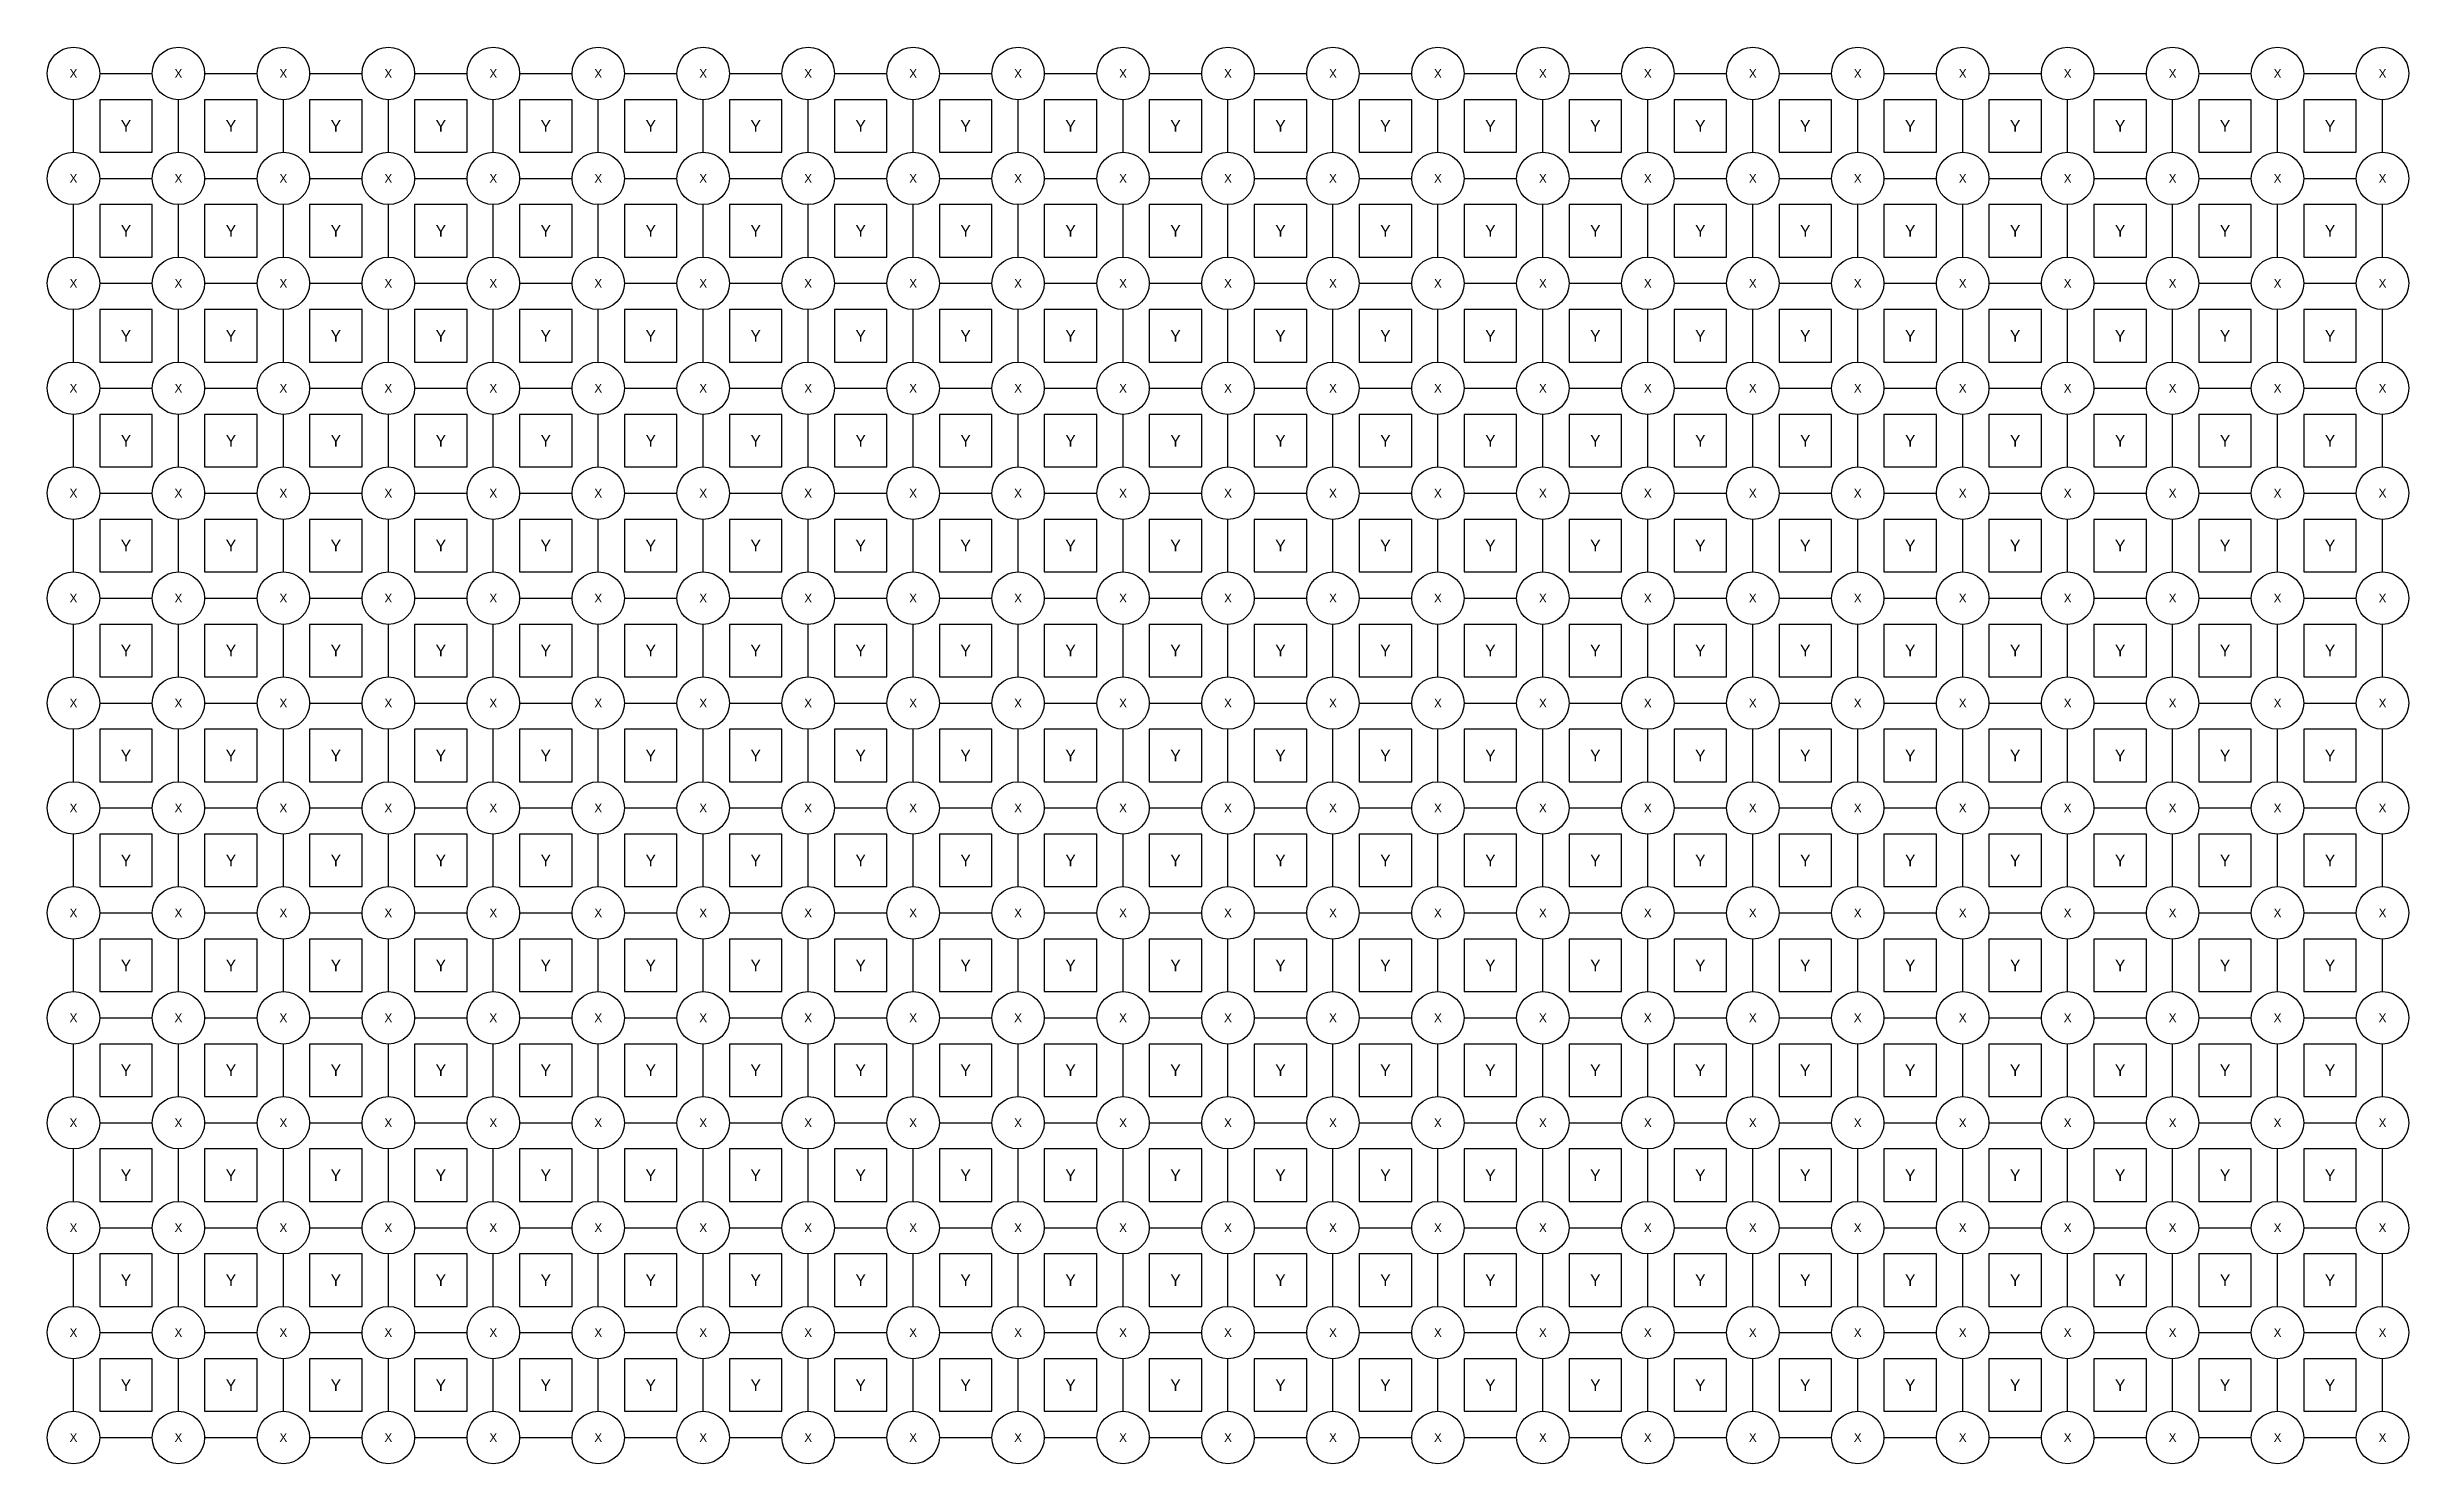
# Model space of a CAD drawing. Extents: x 54 to 1674, y 90 to 1062.
import ezdxf
from ezdxf.enums import TextEntityAlignment as Align

# ---------------------------------------------------------------- set-up
doc = ezdxf.new("R2010")
doc.units = 0
doc.header["$MEASUREMENT"] = 0
doc.layers.get('0').update_dxf_attribs({"linetype": 'CONTINUOUS'})
for name, color, linetype in [('Circles', 1, 'CONTINUOUS'), ('X Text', 2, 'CONTINUOUS'), ('Y Text', 6, 'CONTINUOUS')]:
    doc.layers.add(name, color=color, linetype=linetype)

msp = doc.modelspace()

# ---------------------------------------------------------------- linework, layer by layer
for p, q in [((90, 1044), (126, 1044)), ((162, 1044), (198, 1044)), ((234, 1044), (270, 1044)), ((306, 1044), (342, 1044)), ((378, 1044), (414, 1044)), ((450, 1044), (486, 1044)), ((522, 1044), (558, 1044)), ((594, 1044), (630, 1044)), ((666, 1044), (702, 1044)), ((738, 1044), (774, 1044)), ((810, 1044), (846, 1044)), ((882, 1044), (918, 1044)), ((954, 1044), (990, 1044)), ((1026, 1044), (1062, 1044)), ((1098, 1044), (1134, 1044)), ((1170, 1044), (1206, 1044)), ((1242, 1044), (1278, 1044)), ((1314, 1044), (1350, 1044)), ((1386, 1044), (1422, 1044)), ((1458, 1044), (1494, 1044)), ((1530, 1044), (1566, 1044)), ((1602, 1044), (1638, 1044)), ((72, 990), (72, 1026)), ((144, 990), (144, 1026)), ((216, 990), (216, 1026)), ((288, 990), (288, 1026)), ((360, 990), (360, 1026)), ((432, 990), (432, 1026)), ((504, 990), (504, 1026)), ((576, 990), (576, 1026)), ((648, 990), (648, 1026)), ((720, 990), (720, 1026)), ((792, 990), (792, 1026)), ((864, 990), (864, 1026)), ((936, 990), (936, 1026)), ((1008, 990), (1008, 1026)), ((1080, 990), (1080, 1026)), ((1152, 990), (1152, 1026)), ((1224, 990), (1224, 1026)), ((1296, 990), (1296, 1026)), ((1368, 990), (1368, 1026)), ((1440, 990), (1440, 1026)), ((1512, 990), (1512, 1026)), ((1584, 990), (1584, 1026)), ((1656, 990), (1656, 1026)), ((90, 972), (126, 972)), ((162, 972), (198, 972)), ((234, 972), (270, 972)), ((306, 972), (342, 972)), ((378, 972), (414, 972)), ((450, 972), (486, 972)), ((522, 972), (558, 972)), ((594, 972), (630, 972)), ((666, 972), (702, 972)), ((738, 972), (774, 972)), ((810, 972), (846, 972)), ((882, 972), (918, 972)), ((954, 972), (990, 972)), ((1026, 972), (1062, 972)), ((1098, 972), (1134, 972)), ((1170, 972), (1206, 972)), ((1242, 972), (1278, 972)), ((1314, 972), (1350, 972)), ((1386, 972), (1422, 972)), ((1458, 972), (1494, 972)), ((1530, 972), (1566, 972)), ((1602, 972), (1638, 972)), ((72, 918), (72, 954)), ((144, 918), (144, 954)), ((216, 918), (216, 954)), ((288, 918), (288, 954)), ((360, 918), (360, 954)), ((432, 918), (432, 954)), ((504, 918), (504, 954)), ((576, 918), (576, 954)), ((648, 918), (648, 954)), ((720, 918), (720, 954)), ((792, 918), (792, 954)), ((864, 918), (864, 954)), ((936, 918), (936, 954)), ((1008, 918), (1008, 954)), ((1080, 918), (1080, 954)), ((1152, 918), (1152, 954)), ((1224, 918), (1224, 954)), ((1296, 918), (1296, 954)), ((1368, 918), (1368, 954)), ((1440, 918), (1440, 954)), ((1512, 918), (1512, 954)), ((1584, 918), (1584, 954)), ((1656, 918), (1656, 954)), ((90, 900), (126, 900)), ((162, 900), (198, 900)), ((234, 900), (270, 900)), ((306, 900), (342, 900)), ((378, 900), (414, 900)), ((450, 900), (486, 900)), ((522, 900), (558, 900)), ((594, 900), (630, 900)), ((666, 900), (702, 900)), ((738, 900), (774, 900)), ((810, 900), (846, 900)), ((882, 900), (918, 900)), ((954, 900), (990, 900)), ((1026, 900), (1062, 900)), ((1098, 900), (1134, 900)), ((1170, 900), (1206, 900)), ((1242, 900), (1278, 900)), ((1314, 900), (1350, 900)), ((1386, 900), (1422, 900)), ((1458, 900), (1494, 900)), ((1530, 900), (1566, 900)), ((1602, 900), (1638, 900)), ((72, 846), (72, 882)), ((144, 846), (144, 882)), ((216, 846), (216, 882)), ((288, 846), (288, 882)), ((360, 846), (360, 882)), ((432, 846), (432, 882)), ((504, 846), (504, 882)), ((576, 846), (576, 882)), ((648, 846), (648, 882)), ((720, 846), (720, 882)), ((792, 846), (792, 882)), ((864, 846), (864, 882)), ((936, 846), (936, 882)), ((1008, 846), (1008, 882)), ((1080, 846), (1080, 882)), ((1152, 846), (1152, 882)), ((1224, 846), (1224, 882)), ((1296, 846), (1296, 882)), ((1368, 846), (1368, 882)), ((1440, 846), (1440, 882)), ((1512, 846), (1512, 882)), ((1584, 846), (1584, 882)), ((1656, 846), (1656, 882)), ((90, 828), (126, 828)), ((162, 828), (198, 828)), ((234, 828), (270, 828)), ((306, 828), (342, 828)), ((378, 828), (414, 828)), ((450, 828), (486, 828)), ((522, 828), (558, 828)), ((594, 828), (630, 828)), ((666, 828), (702, 828)), ((738, 828), (774, 828)), ((810, 828), (846, 828)), ((882, 828), (918, 828)), ((954, 828), (990, 828)), ((1026, 828), (1062, 828)), ((1098, 828), (1134, 828)), ((1170, 828), (1206, 828)), ((1242, 828), (1278, 828)), ((1314, 828), (1350, 828)), ((1386, 828), (1422, 828)), ((1458, 828), (1494, 828)), ((1530, 828), (1566, 828)), ((1602, 828), (1638, 828)), ((72, 774), (72, 810)), ((144, 774), (144, 810)), ((216, 774), (216, 810)), ((288, 774), (288, 810)), ((360, 774), (360, 810)), ((432, 774), (432, 810)), ((504, 774), (504, 810)), ((576, 774), (576, 810)), ((648, 774), (648, 810)), ((720, 774), (720, 810)), ((792, 774), (792, 810)), ((864, 774), (864, 810)), ((936, 774), (936, 810)), ((1008, 774), (1008, 810)), ((1080, 774), (1080, 810)), ((1152, 774), (1152, 810)), ((1224, 774), (1224, 810)), ((1296, 774), (1296, 810)), ((1368, 774), (1368, 810)), ((1440, 774), (1440, 810)), ((1512, 774), (1512, 810)), ((1584, 774), (1584, 810)), ((1656, 774), (1656, 810)), ((90, 756), (126, 756)), ((162, 756), (198, 756)), ((234, 756), (270, 756)), ((306, 756), (342, 756)), ((378, 756), (414, 756)), ((450, 756), (486, 756)), ((522, 756), (558, 756)), ((594, 756), (630, 756)), ((666, 756), (702, 756)), ((738, 756), (774, 756)), ((810, 756), (846, 756)), ((882, 756), (918, 756)), ((954, 756), (990, 756)), ((1026, 756), (1062, 756)), ((1098, 756), (1134, 756)), ((1170, 756), (1206, 756)), ((1242, 756), (1278, 756)), ((1314, 756), (1350, 756)), ((1386, 756), (1422, 756)), ((1458, 756), (1494, 756)), ((1530, 756), (1566, 756)), ((1602, 756), (1638, 756)), ((72, 702), (72, 738)), ((144, 702), (144, 738)), ((216, 702), (216, 738)), ((288, 702), (288, 738)), ((360, 702), (360, 738)), ((432, 702), (432, 738)), ((504, 702), (504, 738)), ((576, 702), (576, 738)), ((648, 702), (648, 738)), ((720, 702), (720, 738)), ((792, 702), (792, 738)), ((864, 702), (864, 738)), ((936, 702), (936, 738)), ((1008, 702), (1008, 738)), ((1080, 702), (1080, 738)), ((1152, 702), (1152, 738)), ((1224, 702), (1224, 738)), ((1296, 702), (1296, 738)), ((1368, 702), (1368, 738)), ((1440, 702), (1440, 738)), ((1512, 702), (1512, 738)), ((1584, 702), (1584, 738)), ((1656, 702), (1656, 738)), ((90, 684), (126, 684)), ((162, 684), (198, 684)), ((234, 684), (270, 684)), ((306, 684), (342, 684)), ((378, 684), (414, 684)), ((450, 684), (486, 684)), ((522, 684), (558, 684)), ((594, 684), (630, 684)), ((666, 684), (702, 684)), ((738, 684), (774, 684)), ((810, 684), (846, 684)), ((882, 684), (918, 684)), ((954, 684), (990, 684)), ((1026, 684), (1062, 684)), ((1098, 684), (1134, 684)), ((1170, 684), (1206, 684)), ((1242, 684), (1278, 684)), ((1314, 684), (1350, 684)), ((1386, 684), (1422, 684)), ((1458, 684), (1494, 684)), ((1530, 684), (1566, 684)), ((1602, 684), (1638, 684)), ((72, 630), (72, 666)), ((144, 630), (144, 666)), ((216, 630), (216, 666)), ((288, 630), (288, 666)), ((360, 630), (360, 666)), ((432, 630), (432, 666)), ((504, 630), (504, 666)), ((576, 630), (576, 666)), ((648, 630), (648, 666)), ((720, 630), (720, 666)), ((792, 630), (792, 666)), ((864, 630), (864, 666)), ((936, 630), (936, 666)), ((1008, 630), (1008, 666)), ((1080, 630), (1080, 666)), ((1152, 630), (1152, 666)), ((1224, 630), (1224, 666)), ((1296, 630), (1296, 666)), ((1368, 630), (1368, 666)), ((1440, 630), (1440, 666)), ((1512, 630), (1512, 666)), ((1584, 630), (1584, 666)), ((1656, 630), (1656, 666)), ((90, 612), (126, 612)), ((162, 612), (198, 612)), ((234, 612), (270, 612)), ((306, 612), (342, 612)), ((378, 612), (414, 612)), ((450, 612), (486, 612)), ((522, 612), (558, 612)), ((594, 612), (630, 612)), ((666, 612), (702, 612)), ((738, 612), (774, 612)), ((810, 612), (846, 612)), ((882, 612), (918, 612)), ((954, 612), (990, 612)), ((1026, 612), (1062, 612)), ((1098, 612), (1134, 612)), ((1170, 612), (1206, 612)), ((1242, 612), (1278, 612)), ((1314, 612), (1350, 612)), ((1386, 612), (1422, 612)), ((1458, 612), (1494, 612)), ((1530, 612), (1566, 612)), ((1602, 612), (1638, 612)), ((72, 558), (72, 594)), ((144, 558), (144, 594)), ((216, 558), (216, 594)), ((288, 558), (288, 594)), ((360, 558), (360, 594)), ((432, 558), (432, 594)), ((504, 558), (504, 594)), ((576, 558), (576, 594)), ((648, 558), (648, 594)), ((720, 558), (720, 594)), ((792, 558), (792, 594)), ((864, 558), (864, 594)), ((936, 558), (936, 594)), ((1008, 558), (1008, 594)), ((1080, 558), (1080, 594)), ((1152, 558), (1152, 594)), ((1224, 558), (1224, 594)), ((1296, 558), (1296, 594)), ((1368, 558), (1368, 594)), ((1440, 558), (1440, 594)), ((1512, 558), (1512, 594)), ((1584, 558), (1584, 594)), ((1656, 558), (1656, 594)), ((90, 540), (126, 540)), ((162, 540), (198, 540)), ((234, 540), (270, 540)), ((306, 540), (342, 540)), ((378, 540), (414, 540)), ((450, 540), (486, 540)), ((522, 540), (558, 540)), ((594, 540), (630, 540)), ((666, 540), (702, 540)), ((738, 540), (774, 540)), ((810, 540), (846, 540)), ((882, 540), (918, 540)), ((954, 540), (990, 540)), ((1026, 540), (1062, 540)), ((1098, 540), (1134, 540)), ((1170, 540), (1206, 540)), ((1242, 540), (1278, 540)), ((1314, 540), (1350, 540)), ((1386, 540), (1422, 540)), ((1458, 540), (1494, 540)), ((1530, 540), (1566, 540)), ((1602, 540), (1638, 540)), ((72, 486), (72, 522)), ((144, 486), (144, 522)), ((216, 486), (216, 522)), ((288, 486), (288, 522)), ((360, 486), (360, 522)), ((432, 486), (432, 522)), ((504, 486), (504, 522)), ((576, 486), (576, 522)), ((648, 486), (648, 522)), ((720, 486), (720, 522)), ((792, 486), (792, 522)), ((864, 486), (864, 522)), ((936, 486), (936, 522)), ((1008, 486), (1008, 522)), ((1080, 486), (1080, 522)), ((1152, 486), (1152, 522)), ((1224, 486), (1224, 522)), ((1296, 486), (1296, 522)), ((1368, 486), (1368, 522)), ((1440, 486), (1440, 522)), ((1512, 486), (1512, 522)), ((1584, 486), (1584, 522)), ((1656, 486), (1656, 522)), ((90, 468), (126, 468)), ((162, 468), (198, 468)), ((234, 468), (270, 468)), ((306, 468), (342, 468)), ((378, 468), (414, 468)), ((450, 468), (486, 468)), ((522, 468), (558, 468)), ((594, 468), (630, 468)), ((666, 468), (702, 468)), ((738, 468), (774, 468)), ((810, 468), (846, 468)), ((882, 468), (918, 468)), ((954, 468), (990, 468)), ((1026, 468), (1062, 468)), ((1098, 468), (1134, 468)), ((1170, 468), (1206, 468)), ((1242, 468), (1278, 468)), ((1314, 468), (1350, 468)), ((1386, 468), (1422, 468)), ((1458, 468), (1494, 468)), ((1530, 468), (1566, 468)), ((1602, 468), (1638, 468)), ((72, 414), (72, 450)), ((144, 414), (144, 450)), ((216, 414), (216, 450)), ((288, 414), (288, 450)), ((360, 414), (360, 450)), ((432, 414), (432, 450)), ((504, 414), (504, 450)), ((576, 414), (576, 450)), ((648, 414), (648, 450)), ((720, 414), (720, 450)), ((792, 414), (792, 450)), ((864, 414), (864, 450)), ((936, 414), (936, 450)), ((1008, 414), (1008, 450)), ((1080, 414), (1080, 450)), ((1152, 414), (1152, 450)), ((1224, 414), (1224, 450)), ((1296, 414), (1296, 450)), ((1368, 414), (1368, 450)), ((1440, 414), (1440, 450)), ((1512, 414), (1512, 450)), ((1584, 414), (1584, 450)), ((1656, 414), (1656, 450)), ((90, 396), (126, 396)), ((162, 396), (198, 396)), ((234, 396), (270, 396)), ((306, 396), (342, 396)), ((378, 396), (414, 396)), ((450, 396), (486, 396)), ((522, 396), (558, 396)), ((594, 396), (630, 396)), ((666, 396), (702, 396)), ((738, 396), (774, 396)), ((810, 396), (846, 396)), ((882, 396), (918, 396)), ((954, 396), (990, 396)), ((1026, 396), (1062, 396)), ((1098, 396), (1134, 396)), ((1170, 396), (1206, 396)), ((1242, 396), (1278, 396)), ((1314, 396), (1350, 396)), ((1386, 396), (1422, 396)), ((1458, 396), (1494, 396)), ((1530, 396), (1566, 396)), ((1602, 396), (1638, 396)), ((72, 342), (72, 378)), ((144, 342), (144, 378)), ((216, 342), (216, 378)), ((288, 342), (288, 378)), ((360, 342), (360, 378)), ((432, 342), (432, 378)), ((504, 342), (504, 378)), ((576, 342), (576, 378)), ((648, 342), (648, 378)), ((720, 342), (720, 378)), ((792, 342), (792, 378)), ((864, 342), (864, 378)), ((936, 342), (936, 378)), ((1008, 342), (1008, 378)), ((1080, 342), (1080, 378)), ((1152, 342), (1152, 378)), ((1224, 342), (1224, 378)), ((1296, 342), (1296, 378)), ((1368, 342), (1368, 378)), ((1440, 342), (1440, 378)), ((1512, 342), (1512, 378)), ((1584, 342), (1584, 378)), ((1656, 342), (1656, 378)), ((90, 324), (126, 324)), ((162, 324), (198, 324)), ((234, 324), (270, 324)), ((306, 324), (342, 324)), ((378, 324), (414, 324)), ((450, 324), (486, 324)), ((522, 324), (558, 324)), ((594, 324), (630, 324)), ((666, 324), (702, 324)), ((738, 324), (774, 324)), ((810, 324), (846, 324)), ((882, 324), (918, 324)), ((954, 324), (990, 324)), ((1026, 324), (1062, 324)), ((1098, 324), (1134, 324)), ((1170, 324), (1206, 324)), ((1242, 324), (1278, 324)), ((1314, 324), (1350, 324)), ((1386, 324), (1422, 324)), ((1458, 324), (1494, 324)), ((1530, 324), (1566, 324)), ((1602, 324), (1638, 324)), ((72, 270), (72, 306)), ((144, 270), (144, 306)), ((216, 270), (216, 306)), ((288, 270), (288, 306)), ((360, 270), (360, 306)), ((432, 270), (432, 306)), ((504, 270), (504, 306)), ((576, 270), (576, 306)), ((648, 270), (648, 306)), ((720, 270), (720, 306)), ((792, 270), (792, 306)), ((864, 270), (864, 306)), ((936, 270), (936, 306)), ((1008, 270), (1008, 306)), ((1080, 270), (1080, 306)), ((1152, 270), (1152, 306)), ((1224, 270), (1224, 306)), ((1296, 270), (1296, 306)), ((1368, 270), (1368, 306)), ((1440, 270), (1440, 306)), ((1512, 270), (1512, 306)), ((1584, 270), (1584, 306)), ((1656, 270), (1656, 306)), ((90, 252), (126, 252)), ((162, 252), (198, 252)), ((234, 252), (270, 252)), ((306, 252), (342, 252)), ((378, 252), (414, 252)), ((450, 252), (486, 252)), ((522, 252), (558, 252)), ((594, 252), (630, 252)), ((666, 252), (702, 252)), ((738, 252), (774, 252)), ((810, 252), (846, 252)), ((882, 252), (918, 252)), ((954, 252), (990, 252)), ((1026, 252), (1062, 252)), ((1098, 252), (1134, 252)), ((1170, 252), (1206, 252)), ((1242, 252), (1278, 252)), ((1314, 252), (1350, 252)), ((1386, 252), (1422, 252)), ((1458, 252), (1494, 252)), ((1530, 252), (1566, 252)), ((1602, 252), (1638, 252)), ((72, 198), (72, 234)), ((144, 198), (144, 234)), ((216, 198), (216, 234)), ((288, 198), (288, 234)), ((360, 198), (360, 234)), ((432, 198), (432, 234)), ((504, 198), (504, 234)), ((576, 198), (576, 234)), ((648, 198), (648, 234)), ((720, 198), (720, 234)), ((792, 198), (792, 234)), ((864, 198), (864, 234)), ((936, 198), (936, 234)), ((1008, 198), (1008, 234)), ((1080, 198), (1080, 234)), ((1152, 198), (1152, 234)), ((1224, 198), (1224, 234)), ((1296, 198), (1296, 234)), ((1368, 198), (1368, 234)), ((1440, 198), (1440, 234)), ((1512, 198), (1512, 234)), ((1584, 198), (1584, 234)), ((1656, 198), (1656, 234)), ((90, 180), (126, 180)), ((162, 180), (198, 180)), ((234, 180), (270, 180)), ((306, 180), (342, 180)), ((378, 180), (414, 180)), ((450, 180), (486, 180)), ((522, 180), (558, 180)), ((594, 180), (630, 180)), ((666, 180), (702, 180)), ((738, 180), (774, 180)), ((810, 180), (846, 180)), ((882, 180), (918, 180)), ((954, 180), (990, 180)), ((1026, 180), (1062, 180)), ((1098, 180), (1134, 180)), ((1170, 180), (1206, 180)), ((1242, 180), (1278, 180)), ((1314, 180), (1350, 180)), ((1386, 180), (1422, 180)), ((1458, 180), (1494, 180)), ((1530, 180), (1566, 180)), ((1602, 180), (1638, 180)), ((72, 126), (72, 162)), ((144, 126), (144, 162)), ((216, 126), (216, 162)), ((288, 126), (288, 162)), ((360, 126), (360, 162)), ((432, 126), (432, 162)), ((504, 126), (504, 162)), ((576, 126), (576, 162)), ((648, 126), (648, 162)), ((720, 126), (720, 162)), ((792, 126), (792, 162)), ((864, 126), (864, 162)), ((936, 126), (936, 162)), ((1008, 126), (1008, 162)), ((1080, 126), (1080, 162)), ((1152, 126), (1152, 162)), ((1224, 126), (1224, 162)), ((1296, 126), (1296, 162)), ((1368, 126), (1368, 162)), ((1440, 126), (1440, 162)), ((1512, 126), (1512, 162)), ((1584, 126), (1584, 162)), ((1656, 126), (1656, 162)), ((90, 108), (126, 108)), ((162, 108), (198, 108)), ((234, 108), (270, 108)), ((306, 108), (342, 108)), ((378, 108), (414, 108)), ((450, 108), (486, 108)), ((522, 108), (558, 108)), ((594, 108), (630, 108)), ((666, 108), (702, 108)), ((738, 108), (774, 108)), ((810, 108), (846, 108)), ((882, 108), (918, 108)), ((954, 108), (990, 108)), ((1026, 108), (1062, 108)), ((1098, 108), (1134, 108)), ((1170, 108), (1206, 108)), ((1242, 108), (1278, 108)), ((1314, 108), (1350, 108)), ((1386, 108), (1422, 108)), ((1458, 108), (1494, 108)), ((1530, 108), (1566, 108)), ((1602, 108), (1638, 108))]:
    msp.add_line(p, q)
for points in [[(90, 990), (126, 990), (126, 1026), (90, 1026)], [(162, 990), (198, 990), (198, 1026), (162, 1026)], [(234, 990), (270, 990), (270, 1026), (234, 1026)], [(306, 990), (342, 990), (342, 1026), (306, 1026)], [(378, 990), (414, 990), (414, 1026), (378, 1026)], [(450, 990), (486, 990), (486, 1026), (450, 1026)], [(522, 990), (558, 990), (558, 1026), (522, 1026)], [(594, 990), (630, 990), (630, 1026), (594, 1026)], [(666, 990), (702, 990), (702, 1026), (666, 1026)], [(738, 990), (774, 990), (774, 1026), (738, 1026)], [(810, 990), (846, 990), (846, 1026), (810, 1026)], [(882, 990), (918, 990), (918, 1026), (882, 1026)], [(954, 990), (990, 990), (990, 1026), (954, 1026)], [(1026, 990), (1062, 990), (1062, 1026), (1026, 1026)], [(1098, 990), (1134, 990), (1134, 1026), (1098, 1026)], [(1170, 990), (1206, 990), (1206, 1026), (1170, 1026)], [(1242, 990), (1278, 990), (1278, 1026), (1242, 1026)], [(1314, 990), (1350, 990), (1350, 1026), (1314, 1026)], [(1386, 990), (1422, 990), (1422, 1026), (1386, 1026)], [(1458, 990), (1494, 990), (1494, 1026), (1458, 1026)], [(1530, 990), (1566, 990), (1566, 1026), (1530, 1026)], [(1602, 990), (1638, 990), (1638, 1026), (1602, 1026)], [(90, 918), (126, 918), (126, 954), (90, 954)], [(162, 918), (198, 918), (198, 954), (162, 954)], [(234, 918), (270, 918), (270, 954), (234, 954)], [(306, 918), (342, 918), (342, 954), (306, 954)], [(378, 918), (414, 918), (414, 954), (378, 954)], [(450, 918), (486, 918), (486, 954), (450, 954)], [(522, 918), (558, 918), (558, 954), (522, 954)], [(594, 918), (630, 918), (630, 954), (594, 954)], [(666, 918), (702, 918), (702, 954), (666, 954)], [(738, 918), (774, 918), (774, 954), (738, 954)], [(810, 918), (846, 918), (846, 954), (810, 954)], [(882, 918), (918, 918), (918, 954), (882, 954)], [(954, 918), (990, 918), (990, 954), (954, 954)], [(1026, 918), (1062, 918), (1062, 954), (1026, 954)], [(1098, 918), (1134, 918), (1134, 954), (1098, 954)], [(1170, 918), (1206, 918), (1206, 954), (1170, 954)], [(1242, 918), (1278, 918), (1278, 954), (1242, 954)], [(1314, 918), (1350, 918), (1350, 954), (1314, 954)], [(1386, 918), (1422, 918), (1422, 954), (1386, 954)], [(1458, 918), (1494, 918), (1494, 954), (1458, 954)], [(1530, 918), (1566, 918), (1566, 954), (1530, 954)], [(1602, 918), (1638, 918), (1638, 954), (1602, 954)], [(90, 846), (126, 846), (126, 882), (90, 882)], [(162, 846), (198, 846), (198, 882), (162, 882)], [(234, 846), (270, 846), (270, 882), (234, 882)], [(306, 846), (342, 846), (342, 882), (306, 882)], [(378, 846), (414, 846), (414, 882), (378, 882)], [(450, 846), (486, 846), (486, 882), (450, 882)], [(522, 846), (558, 846), (558, 882), (522, 882)], [(594, 846), (630, 846), (630, 882), (594, 882)], [(666, 846), (702, 846), (702, 882), (666, 882)], [(738, 846), (774, 846), (774, 882), (738, 882)], [(810, 846), (846, 846), (846, 882), (810, 882)], [(882, 846), (918, 846), (918, 882), (882, 882)], [(954, 846), (990, 846), (990, 882), (954, 882)], [(1026, 846), (1062, 846), (1062, 882), (1026, 882)], [(1098, 846), (1134, 846), (1134, 882), (1098, 882)], [(1170, 846), (1206, 846), (1206, 882), (1170, 882)], [(1242, 846), (1278, 846), (1278, 882), (1242, 882)], [(1314, 846), (1350, 846), (1350, 882), (1314, 882)], [(1386, 846), (1422, 846), (1422, 882), (1386, 882)], [(1458, 846), (1494, 846), (1494, 882), (1458, 882)], [(1530, 846), (1566, 846), (1566, 882), (1530, 882)], [(1602, 846), (1638, 846), (1638, 882), (1602, 882)], [(90, 774), (126, 774), (126, 810), (90, 810)], [(162, 774), (198, 774), (198, 810), (162, 810)], [(234, 774), (270, 774), (270, 810), (234, 810)], [(306, 774), (342, 774), (342, 810), (306, 810)], [(378, 774), (414, 774), (414, 810), (378, 810)], [(450, 774), (486, 774), (486, 810), (450, 810)], [(522, 774), (558, 774), (558, 810), (522, 810)], [(594, 774), (630, 774), (630, 810), (594, 810)], [(666, 774), (702, 774), (702, 810), (666, 810)], [(738, 774), (774, 774), (774, 810), (738, 810)], [(810, 774), (846, 774), (846, 810), (810, 810)], [(882, 774), (918, 774), (918, 810), (882, 810)], [(954, 774), (990, 774), (990, 810), (954, 810)], [(1026, 774), (1062, 774), (1062, 810), (1026, 810)], [(1098, 774), (1134, 774), (1134, 810), (1098, 810)], [(1170, 774), (1206, 774), (1206, 810), (1170, 810)], [(1242, 774), (1278, 774), (1278, 810), (1242, 810)], [(1314, 774), (1350, 774), (1350, 810), (1314, 810)], [(1386, 774), (1422, 774), (1422, 810), (1386, 810)], [(1458, 774), (1494, 774), (1494, 810), (1458, 810)], [(1530, 774), (1566, 774), (1566, 810), (1530, 810)], [(1602, 774), (1638, 774), (1638, 810), (1602, 810)], [(90, 702), (126, 702), (126, 738), (90, 738)], [(162, 702), (198, 702), (198, 738), (162, 738)], [(234, 702), (270, 702), (270, 738), (234, 738)], [(306, 702), (342, 702), (342, 738), (306, 738)], [(378, 702), (414, 702), (414, 738), (378, 738)], [(450, 702), (486, 702), (486, 738), (450, 738)], [(522, 702), (558, 702), (558, 738), (522, 738)], [(594, 702), (630, 702), (630, 738), (594, 738)], [(666, 702), (702, 702), (702, 738), (666, 738)], [(738, 702), (774, 702), (774, 738), (738, 738)], [(810, 702), (846, 702), (846, 738), (810, 738)], [(882, 702), (918, 702), (918, 738), (882, 738)], [(954, 702), (990, 702), (990, 738), (954, 738)], [(1026, 702), (1062, 702), (1062, 738), (1026, 738)], [(1098, 702), (1134, 702), (1134, 738), (1098, 738)], [(1170, 702), (1206, 702), (1206, 738), (1170, 738)], [(1242, 702), (1278, 702), (1278, 738), (1242, 738)], [(1314, 702), (1350, 702), (1350, 738), (1314, 738)], [(1386, 702), (1422, 702), (1422, 738), (1386, 738)], [(1458, 702), (1494, 702), (1494, 738), (1458, 738)], [(1530, 702), (1566, 702), (1566, 738), (1530, 738)], [(1602, 702), (1638, 702), (1638, 738), (1602, 738)], [(90, 630), (126, 630), (126, 666), (90, 666)], [(162, 630), (198, 630), (198, 666), (162, 666)], [(234, 630), (270, 630), (270, 666), (234, 666)], [(306, 630), (342, 630), (342, 666), (306, 666)], [(378, 630), (414, 630), (414, 666), (378, 666)], [(450, 630), (486, 630), (486, 666), (450, 666)], [(522, 630), (558, 630), (558, 666), (522, 666)], [(594, 630), (630, 630), (630, 666), (594, 666)], [(666, 630), (702, 630), (702, 666), (666, 666)], [(738, 630), (774, 630), (774, 666), (738, 666)], [(810, 630), (846, 630), (846, 666), (810, 666)], [(882, 630), (918, 630), (918, 666), (882, 666)], [(954, 630), (990, 630), (990, 666), (954, 666)], [(1026, 630), (1062, 630), (1062, 666), (1026, 666)], [(1098, 630), (1134, 630), (1134, 666), (1098, 666)], [(1170, 630), (1206, 630), (1206, 666), (1170, 666)], [(1242, 630), (1278, 630), (1278, 666), (1242, 666)], [(1314, 630), (1350, 630), (1350, 666), (1314, 666)], [(1386, 630), (1422, 630), (1422, 666), (1386, 666)], [(1458, 630), (1494, 630), (1494, 666), (1458, 666)], [(1530, 630), (1566, 630), (1566, 666), (1530, 666)], [(1602, 630), (1638, 630), (1638, 666), (1602, 666)], [(90, 558), (126, 558), (126, 594), (90, 594)], [(162, 558), (198, 558), (198, 594), (162, 594)], [(234, 558), (270, 558), (270, 594), (234, 594)], [(306, 558), (342, 558), (342, 594), (306, 594)], [(378, 558), (414, 558), (414, 594), (378, 594)], [(450, 558), (486, 558), (486, 594), (450, 594)], [(522, 558), (558, 558), (558, 594), (522, 594)], [(594, 558), (630, 558), (630, 594), (594, 594)], [(666, 558), (702, 558), (702, 594), (666, 594)], [(738, 558), (774, 558), (774, 594), (738, 594)], [(810, 558), (846, 558), (846, 594), (810, 594)], [(882, 558), (918, 558), (918, 594), (882, 594)], [(954, 558), (990, 558), (990, 594), (954, 594)], [(1026, 558), (1062, 558), (1062, 594), (1026, 594)], [(1098, 558), (1134, 558), (1134, 594), (1098, 594)], [(1170, 558), (1206, 558), (1206, 594), (1170, 594)], [(1242, 558), (1278, 558), (1278, 594), (1242, 594)], [(1314, 558), (1350, 558), (1350, 594), (1314, 594)], [(1386, 558), (1422, 558), (1422, 594), (1386, 594)], [(1458, 558), (1494, 558), (1494, 594), (1458, 594)], [(1530, 558), (1566, 558), (1566, 594), (1530, 594)], [(1602, 558), (1638, 558), (1638, 594), (1602, 594)], [(90, 486), (126, 486), (126, 522), (90, 522)], [(162, 486), (198, 486), (198, 522), (162, 522)], [(234, 486), (270, 486), (270, 522), (234, 522)], [(306, 486), (342, 486), (342, 522), (306, 522)], [(378, 486), (414, 486), (414, 522), (378, 522)], [(450, 486), (486, 486), (486, 522), (450, 522)], [(522, 486), (558, 486), (558, 522), (522, 522)], [(594, 486), (630, 486), (630, 522), (594, 522)], [(666, 486), (702, 486), (702, 522), (666, 522)], [(738, 486), (774, 486), (774, 522), (738, 522)], [(810, 486), (846, 486), (846, 522), (810, 522)], [(882, 486), (918, 486), (918, 522), (882, 522)], [(954, 486), (990, 486), (990, 522), (954, 522)], [(1026, 486), (1062, 486), (1062, 522), (1026, 522)], [(1098, 486), (1134, 486), (1134, 522), (1098, 522)], [(1170, 486), (1206, 486), (1206, 522), (1170, 522)], [(1242, 486), (1278, 486), (1278, 522), (1242, 522)], [(1314, 486), (1350, 486), (1350, 522), (1314, 522)], [(1386, 486), (1422, 486), (1422, 522), (1386, 522)], [(1458, 486), (1494, 486), (1494, 522), (1458, 522)], [(1530, 486), (1566, 486), (1566, 522), (1530, 522)], [(1602, 486), (1638, 486), (1638, 522), (1602, 522)], [(90, 414), (126, 414), (126, 450), (90, 450)], [(162, 414), (198, 414), (198, 450), (162, 450)], [(234, 414), (270, 414), (270, 450), (234, 450)], [(306, 414), (342, 414), (342, 450), (306, 450)], [(378, 414), (414, 414), (414, 450), (378, 450)], [(450, 414), (486, 414), (486, 450), (450, 450)], [(522, 414), (558, 414), (558, 450), (522, 450)], [(594, 414), (630, 414), (630, 450), (594, 450)], [(666, 414), (702, 414), (702, 450), (666, 450)], [(738, 414), (774, 414), (774, 450), (738, 450)], [(810, 414), (846, 414), (846, 450), (810, 450)], [(882, 414), (918, 414), (918, 450), (882, 450)], [(954, 414), (990, 414), (990, 450), (954, 450)], [(1026, 414), (1062, 414), (1062, 450), (1026, 450)], [(1098, 414), (1134, 414), (1134, 450), (1098, 450)], [(1170, 414), (1206, 414), (1206, 450), (1170, 450)], [(1242, 414), (1278, 414), (1278, 450), (1242, 450)], [(1314, 414), (1350, 414), (1350, 450), (1314, 450)], [(1386, 414), (1422, 414), (1422, 450), (1386, 450)], [(1458, 414), (1494, 414), (1494, 450), (1458, 450)], [(1530, 414), (1566, 414), (1566, 450), (1530, 450)], [(1602, 414), (1638, 414), (1638, 450), (1602, 450)], [(90, 342), (126, 342), (126, 378), (90, 378)], [(162, 342), (198, 342), (198, 378), (162, 378)], [(234, 342), (270, 342), (270, 378), (234, 378)], [(306, 342), (342, 342), (342, 378), (306, 378)], [(378, 342), (414, 342), (414, 378), (378, 378)], [(450, 342), (486, 342), (486, 378), (450, 378)], [(522, 342), (558, 342), (558, 378), (522, 378)], [(594, 342), (630, 342), (630, 378), (594, 378)], [(666, 342), (702, 342), (702, 378), (666, 378)], [(738, 342), (774, 342), (774, 378), (738, 378)], [(810, 342), (846, 342), (846, 378), (810, 378)], [(882, 342), (918, 342), (918, 378), (882, 378)], [(954, 342), (990, 342), (990, 378), (954, 378)], [(1026, 342), (1062, 342), (1062, 378), (1026, 378)], [(1098, 342), (1134, 342), (1134, 378), (1098, 378)], [(1170, 342), (1206, 342), (1206, 378), (1170, 378)], [(1242, 342), (1278, 342), (1278, 378), (1242, 378)], [(1314, 342), (1350, 342), (1350, 378), (1314, 378)], [(1386, 342), (1422, 342), (1422, 378), (1386, 378)], [(1458, 342), (1494, 342), (1494, 378), (1458, 378)], [(1530, 342), (1566, 342), (1566, 378), (1530, 378)], [(1602, 342), (1638, 342), (1638, 378), (1602, 378)], [(90, 270), (126, 270), (126, 306), (90, 306)], [(162, 270), (198, 270), (198, 306), (162, 306)], [(234, 270), (270, 270), (270, 306), (234, 306)], [(306, 270), (342, 270), (342, 306), (306, 306)], [(378, 270), (414, 270), (414, 306), (378, 306)], [(450, 270), (486, 270), (486, 306), (450, 306)], [(522, 270), (558, 270), (558, 306), (522, 306)], [(594, 270), (630, 270), (630, 306), (594, 306)], [(666, 270), (702, 270), (702, 306), (666, 306)], [(738, 270), (774, 270), (774, 306), (738, 306)], [(810, 270), (846, 270), (846, 306), (810, 306)], [(882, 270), (918, 270), (918, 306), (882, 306)], [(954, 270), (990, 270), (990, 306), (954, 306)], [(1026, 270), (1062, 270), (1062, 306), (1026, 306)], [(1098, 270), (1134, 270), (1134, 306), (1098, 306)], [(1170, 270), (1206, 270), (1206, 306), (1170, 306)], [(1242, 270), (1278, 270), (1278, 306), (1242, 306)], [(1314, 270), (1350, 270), (1350, 306), (1314, 306)], [(1386, 270), (1422, 270), (1422, 306), (1386, 306)], [(1458, 270), (1494, 270), (1494, 306), (1458, 306)], [(1530, 270), (1566, 270), (1566, 306), (1530, 306)], [(1602, 270), (1638, 270), (1638, 306), (1602, 306)], [(90, 198), (126, 198), (126, 234), (90, 234)], [(162, 198), (198, 198), (198, 234), (162, 234)], [(234, 198), (270, 198), (270, 234), (234, 234)], [(306, 198), (342, 198), (342, 234), (306, 234)], [(378, 198), (414, 198), (414, 234), (378, 234)], [(450, 198), (486, 198), (486, 234), (450, 234)], [(522, 198), (558, 198), (558, 234), (522, 234)], [(594, 198), (630, 198), (630, 234), (594, 234)], [(666, 198), (702, 198), (702, 234), (666, 234)], [(738, 198), (774, 198), (774, 234), (738, 234)], [(810, 198), (846, 198), (846, 234), (810, 234)], [(882, 198), (918, 198), (918, 234), (882, 234)], [(954, 198), (990, 198), (990, 234), (954, 234)], [(1026, 198), (1062, 198), (1062, 234), (1026, 234)], [(1098, 198), (1134, 198), (1134, 234), (1098, 234)], [(1170, 198), (1206, 198), (1206, 234), (1170, 234)], [(1242, 198), (1278, 198), (1278, 234), (1242, 234)], [(1314, 198), (1350, 198), (1350, 234), (1314, 234)], [(1386, 198), (1422, 198), (1422, 234), (1386, 234)], [(1458, 198), (1494, 198), (1494, 234), (1458, 234)], [(1530, 198), (1566, 198), (1566, 234), (1530, 234)], [(1602, 198), (1638, 198), (1638, 234), (1602, 234)], [(90, 126), (126, 126), (126, 162), (90, 162)], [(162, 126), (198, 126), (198, 162), (162, 162)], [(234, 126), (270, 126), (270, 162), (234, 162)], [(306, 126), (342, 126), (342, 162), (306, 162)], [(378, 126), (414, 126), (414, 162), (378, 162)], [(450, 126), (486, 126), (486, 162), (450, 162)], [(522, 126), (558, 126), (558, 162), (522, 162)], [(594, 126), (630, 126), (630, 162), (594, 162)], [(666, 126), (702, 126), (702, 162), (666, 162)], [(738, 126), (774, 126), (774, 162), (738, 162)], [(810, 126), (846, 126), (846, 162), (810, 162)], [(882, 126), (918, 126), (918, 162), (882, 162)], [(954, 126), (990, 126), (990, 162), (954, 162)], [(1026, 126), (1062, 126), (1062, 162), (1026, 162)], [(1098, 126), (1134, 126), (1134, 162), (1098, 162)], [(1170, 126), (1206, 126), (1206, 162), (1170, 162)], [(1242, 126), (1278, 126), (1278, 162), (1242, 162)], [(1314, 126), (1350, 126), (1350, 162), (1314, 162)], [(1386, 126), (1422, 126), (1422, 162), (1386, 162)], [(1458, 126), (1494, 126), (1494, 162), (1458, 162)], [(1530, 126), (1566, 126), (1566, 162), (1530, 162)], [(1602, 126), (1638, 126), (1638, 162), (1602, 162)]]:
    msp.add_lwpolyline(points, close=True)
at = {"layer": 'Circles'}
for centre in [(72, 1044), (144, 1044), (216, 1044), (288, 1044), (360, 1044), (432, 1044), (504, 1044), (576, 1044), (648, 1044), (720, 1044), (792, 1044), (864, 1044), (936, 1044), (1008, 1044), (1080, 1044), (1152, 1044), (1224, 1044), (1296, 1044), (1368, 1044), (1440, 1044), (1512, 1044), (1584, 1044), (1656, 1044), (72, 972), (144, 972), (216, 972), (288, 972), (360, 972), (432, 972), (504, 972), (576, 972), (648, 972), (720, 972), (792, 972), (864, 972), (936, 972), (1008, 972), (1080, 972), (1152, 972), (1224, 972), (1296, 972), (1368, 972), (1440, 972), (1512, 972), (1584, 972), (1656, 972), (72, 900), (144, 900), (216, 900), (288, 900), (360, 900), (432, 900), (504, 900), (576, 900), (648, 900), (720, 900), (792, 900), (864, 900), (936, 900), (1008, 900), (1080, 900), (1152, 900), (1224, 900), (1296, 900), (1368, 900), (1440, 900), (1512, 900), (1584, 900), (1656, 900), (72, 828), (144, 828), (216, 828), (288, 828), (360, 828), (432, 828), (504, 828), (576, 828), (648, 828), (720, 828), (792, 828), (864, 828), (936, 828), (1008, 828), (1080, 828), (1152, 828), (1224, 828), (1296, 828), (1368, 828), (1440, 828), (1512, 828), (1584, 828), (1656, 828), (72, 756), (144, 756), (216, 756), (288, 756), (360, 756), (432, 756), (504, 756), (576, 756), (648, 756), (720, 756), (792, 756), (864, 756), (936, 756), (1008, 756), (1080, 756), (1152, 756), (1224, 756), (1296, 756), (1368, 756), (1440, 756), (1512, 756), (1584, 756), (1656, 756), (72, 684), (144, 684), (216, 684), (288, 684), (360, 684), (432, 684), (504, 684), (576, 684), (648, 684), (720, 684), (792, 684), (864, 684), (936, 684), (1008, 684), (1080, 684), (1152, 684), (1224, 684), (1296, 684), (1368, 684), (1440, 684), (1512, 684), (1584, 684), (1656, 684), (72, 612), (144, 612), (216, 612), (288, 612), (360, 612), (432, 612), (504, 612), (576, 612), (648, 612), (720, 612), (792, 612), (864, 612), (936, 612), (1008, 612), (1080, 612), (1152, 612), (1224, 612), (1296, 612), (1368, 612), (1440, 612), (1512, 612), (1584, 612), (1656, 612), (72, 540), (144, 540), (216, 540), (288, 540), (360, 540), (432, 540), (504, 540), (576, 540), (648, 540), (720, 540), (792, 540), (864, 540), (936, 540), (1008, 540), (1080, 540), (1152, 540), (1224, 540), (1296, 540), (1368, 540), (1440, 540), (1512, 540), (1584, 540), (1656, 540), (72, 468), (144, 468), (216, 468), (288, 468), (360, 468), (432, 468), (504, 468), (576, 468), (648, 468), (720, 468), (792, 468), (864, 468), (936, 468), (1008, 468), (1080, 468), (1152, 468), (1224, 468), (1296, 468), (1368, 468), (1440, 468), (1512, 468), (1584, 468), (1656, 468), (72, 396), (144, 396), (216, 396), (288, 396), (360, 396), (432, 396), (504, 396), (576, 396), (648, 396), (720, 396), (792, 396), (864, 396), (936, 396), (1008, 396), (1080, 396), (1152, 396), (1224, 396), (1296, 396), (1368, 396), (1440, 396), (1512, 396), (1584, 396), (1656, 396), (72, 324), (144, 324), (216, 324), (288, 324), (360, 324), (432, 324), (504, 324), (576, 324), (648, 324), (720, 324), (792, 324), (864, 324), (936, 324), (1008, 324), (1080, 324), (1152, 324), (1224, 324), (1296, 324), (1368, 324), (1440, 324), (1512, 324), (1584, 324), (1656, 324), (72, 252), (144, 252), (216, 252), (288, 252), (360, 252), (432, 252), (504, 252), (576, 252), (648, 252), (720, 252), (792, 252), (864, 252), (936, 252), (1008, 252), (1080, 252), (1152, 252), (1224, 252), (1296, 252), (1368, 252), (1440, 252), (1512, 252), (1584, 252), (1656, 252), (72, 180), (144, 180), (216, 180), (288, 180), (360, 180), (432, 180), (504, 180), (576, 180), (648, 180), (720, 180), (792, 180), (864, 180), (936, 180), (1008, 180), (1080, 180), (1152, 180), (1224, 180), (1296, 180), (1368, 180), (1440, 180), (1512, 180), (1584, 180), (1656, 180), (72, 108), (144, 108), (216, 108), (288, 108), (360, 108), (432, 108), (504, 108), (576, 108), (648, 108), (720, 108), (792, 108), (864, 108), (936, 108), (1008, 108), (1080, 108), (1152, 108), (1224, 108), (1296, 108), (1368, 108), (1440, 108), (1512, 108), (1584, 108), (1656, 108)]:
    msp.add_circle(centre, 18, dxfattribs=at)

# ---------------------------------------------------------------- texts
at = {"layer": 'X Text'}
for p in [(72, 1044), (144, 1044), (216, 1044), (288, 1044), (360, 1044), (432, 1044), (504, 1044), (576, 1044), (648, 1044), (720, 1044), (792, 1044), (864, 1044), (936, 1044), (1008, 1044), (1080, 1044), (1152, 1044), (1224, 1044), (1296, 1044), (1368, 1044), (1440, 1044), (1512, 1044), (1584, 1044), (1656, 1044), (72, 972), (144, 972), (216, 972), (288, 972), (360, 972), (432, 972), (504, 972), (576, 972), (648, 972), (720, 972), (792, 972), (864, 972), (936, 972), (1008, 972), (1080, 972), (1152, 972), (1224, 972), (1296, 972), (1368, 972), (1440, 972), (1512, 972), (1584, 972), (1656, 972), (72, 900), (144, 900), (216, 900), (288, 900), (360, 900), (432, 900), (504, 900), (576, 900), (648, 900), (720, 900), (792, 900), (864, 900), (936, 900), (1008, 900), (1080, 900), (1152, 900), (1224, 900), (1296, 900), (1368, 900), (1440, 900), (1512, 900), (1584, 900), (1656, 900), (72, 828), (144, 828), (216, 828), (288, 828), (360, 828), (432, 828), (504, 828), (576, 828), (648, 828), (720, 828), (792, 828), (864, 828), (936, 828), (1008, 828), (1080, 828), (1152, 828), (1224, 828), (1296, 828), (1368, 828), (1440, 828), (1512, 828), (1584, 828), (1656, 828), (72, 756), (144, 756), (216, 756), (288, 756), (360, 756), (432, 756), (504, 756), (576, 756), (648, 756), (720, 756), (792, 756), (864, 756), (936, 756), (1008, 756), (1080, 756), (1152, 756), (1224, 756), (1296, 756), (1368, 756), (1440, 756), (1512, 756), (1584, 756), (1656, 756), (72, 684), (144, 684), (216, 684), (288, 684), (360, 684), (432, 684), (504, 684), (576, 684), (648, 684), (720, 684), (792, 684), (864, 684), (936, 684), (1008, 684), (1080, 684), (1152, 684), (1224, 684), (1296, 684), (1368, 684), (1440, 684), (1512, 684), (1584, 684), (1656, 684), (72, 612), (144, 612), (216, 612), (288, 612), (360, 612), (432, 612), (504, 612), (576, 612), (648, 612), (720, 612), (792, 612), (864, 612), (936, 612), (1008, 612), (1080, 612), (1152, 612), (1224, 612), (1296, 612), (1368, 612), (1440, 612), (1512, 612), (1584, 612), (1656, 612), (72, 540), (144, 540), (216, 540), (288, 540), (360, 540), (432, 540), (504, 540), (576, 540), (648, 540), (720, 540), (792, 540), (864, 540), (936, 540), (1008, 540), (1080, 540), (1152, 540), (1224, 540), (1296, 540), (1368, 540), (1440, 540), (1512, 540), (1584, 540), (1656, 540), (72, 468), (144, 468), (216, 468), (288, 468), (360, 468), (432, 468), (504, 468), (576, 468), (648, 468), (720, 468), (792, 468), (864, 468), (936, 468), (1008, 468), (1080, 468), (1152, 468), (1224, 468), (1296, 468), (1368, 468), (1440, 468), (1512, 468), (1584, 468), (1656, 468), (72, 396), (144, 396), (216, 396), (288, 396), (360, 396), (432, 396), (504, 396), (576, 396), (648, 396), (720, 396), (792, 396), (864, 396), (936, 396), (1008, 396), (1080, 396), (1152, 396), (1224, 396), (1296, 396), (1368, 396), (1440, 396), (1512, 396), (1584, 396), (1656, 396), (72, 324), (144, 324), (216, 324), (288, 324), (360, 324), (432, 324), (504, 324), (576, 324), (648, 324), (720, 324), (792, 324), (864, 324), (936, 324), (1008, 324), (1080, 324), (1152, 324), (1224, 324), (1296, 324), (1368, 324), (1440, 324), (1512, 324), (1584, 324), (1656, 324), (72, 252), (144, 252), (216, 252), (288, 252), (360, 252), (432, 252), (504, 252), (576, 252), (648, 252), (720, 252), (792, 252), (864, 252), (936, 252), (1008, 252), (1080, 252), (1152, 252), (1224, 252), (1296, 252), (1368, 252), (1440, 252), (1512, 252), (1584, 252), (1656, 252), (72, 180), (144, 180), (216, 180), (288, 180), (360, 180), (432, 180), (504, 180), (576, 180), (648, 180), (720, 180), (792, 180), (864, 180), (936, 180), (1008, 180), (1080, 180), (1152, 180), (1224, 180), (1296, 180), (1368, 180), (1440, 180), (1512, 180), (1584, 180), (1656, 180), (72, 108), (144, 108), (216, 108), (288, 108), (360, 108), (432, 108), (504, 108), (576, 108), (648, 108), (720, 108), (792, 108), (864, 108), (936, 108), (1008, 108), (1080, 108), (1152, 108), (1224, 108), (1296, 108), (1368, 108), (1440, 108), (1512, 108), (1584, 108), (1656, 108)]:
    msp.add_text('X', height=6, dxfattribs=at).set_placement(p, align=Align.MIDDLE_CENTER)
at = {"layer": 'Y Text'}
for p in [(108, 1008), (180, 1008), (252, 1008), (324, 1008), (396, 1008), (468, 1008), (540, 1008), (612, 1008), (684, 1008), (756, 1008), (828, 1008), (900, 1008), (972, 1008), (1044, 1008), (1116, 1008), (1188, 1008), (1260, 1008), (1332, 1008), (1404, 1008), (1476, 1008), (1548, 1008), (1620, 1008), (108, 936), (180, 936), (252, 936), (324, 936), (396, 936), (468, 936), (540, 936), (612, 936), (684, 936), (756, 936), (828, 936), (900, 936), (972, 936), (1044, 936), (1116, 936), (1188, 936), (1260, 936), (1332, 936), (1404, 936), (1476, 936), (1548, 936), (1620, 936), (108, 864), (180, 864), (252, 864), (324, 864), (396, 864), (468, 864), (540, 864), (612, 864), (684, 864), (756, 864), (828, 864), (900, 864), (972, 864), (1044, 864), (1116, 864), (1188, 864), (1260, 864), (1332, 864), (1404, 864), (1476, 864), (1548, 864), (1620, 864), (108, 792), (180, 792), (252, 792), (324, 792), (396, 792), (468, 792), (540, 792), (612, 792), (684, 792), (756, 792), (828, 792), (900, 792), (972, 792), (1044, 792), (1116, 792), (1188, 792), (1260, 792), (1332, 792), (1404, 792), (1476, 792), (1548, 792), (1620, 792), (108, 720), (180, 720), (252, 720), (324, 720), (396, 720), (468, 720), (540, 720), (612, 720), (684, 720), (756, 720), (828, 720), (900, 720), (972, 720), (1044, 720), (1116, 720), (1188, 720), (1260, 720), (1332, 720), (1404, 720), (1476, 720), (1548, 720), (1620, 720), (108, 648), (180, 648), (252, 648), (324, 648), (396, 648), (468, 648), (540, 648), (612, 648), (684, 648), (756, 648), (828, 648), (900, 648), (972, 648), (1044, 648), (1116, 648), (1188, 648), (1260, 648), (1332, 648), (1404, 648), (1476, 648), (1548, 648), (1620, 648), (108, 576), (180, 576), (252, 576), (324, 576), (396, 576), (468, 576), (540, 576), (612, 576), (684, 576), (756, 576), (828, 576), (900, 576), (972, 576), (1044, 576), (1116, 576), (1188, 576), (1260, 576), (1332, 576), (1404, 576), (1476, 576), (1548, 576), (1620, 576), (108, 504), (180, 504), (252, 504), (324, 504), (396, 504), (468, 504), (540, 504), (612, 504), (684, 504), (756, 504), (828, 504), (900, 504), (972, 504), (1044, 504), (1116, 504), (1188, 504), (1260, 504), (1332, 504), (1404, 504), (1476, 504), (1548, 504), (1620, 504), (108, 432), (180, 432), (252, 432), (324, 432), (396, 432), (468, 432), (540, 432), (612, 432), (684, 432), (756, 432), (828, 432), (900, 432), (972, 432), (1044, 432), (1116, 432), (1188, 432), (1260, 432), (1332, 432), (1404, 432), (1476, 432), (1548, 432), (1620, 432), (108, 360), (180, 360), (252, 360), (324, 360), (396, 360), (468, 360), (540, 360), (612, 360), (684, 360), (756, 360), (828, 360), (900, 360), (972, 360), (1044, 360), (1116, 360), (1188, 360), (1260, 360), (1332, 360), (1404, 360), (1476, 360), (1548, 360), (1620, 360), (108, 288), (180, 288), (252, 288), (324, 288), (396, 288), (468, 288), (540, 288), (612, 288), (684, 288), (756, 288), (828, 288), (900, 288), (972, 288), (1044, 288), (1116, 288), (1188, 288), (1260, 288), (1332, 288), (1404, 288), (1476, 288), (1548, 288), (1620, 288), (108, 216), (180, 216), (252, 216), (324, 216), (396, 216), (468, 216), (540, 216), (612, 216), (684, 216), (756, 216), (828, 216), (900, 216), (972, 216), (1044, 216), (1116, 216), (1188, 216), (1260, 216), (1332, 216), (1404, 216), (1476, 216), (1548, 216), (1620, 216), (108, 144), (180, 144), (252, 144), (324, 144), (396, 144), (468, 144), (540, 144), (612, 144), (684, 144), (756, 144), (828, 144), (900, 144), (972, 144), (1044, 144), (1116, 144), (1188, 144), (1260, 144), (1332, 144), (1404, 144), (1476, 144), (1548, 144), (1620, 144)]:
    msp.add_text('Y', height=8, dxfattribs=at).set_placement(p, align=Align.MIDDLE_CENTER)

doc.saveas('drawing.dxf')
